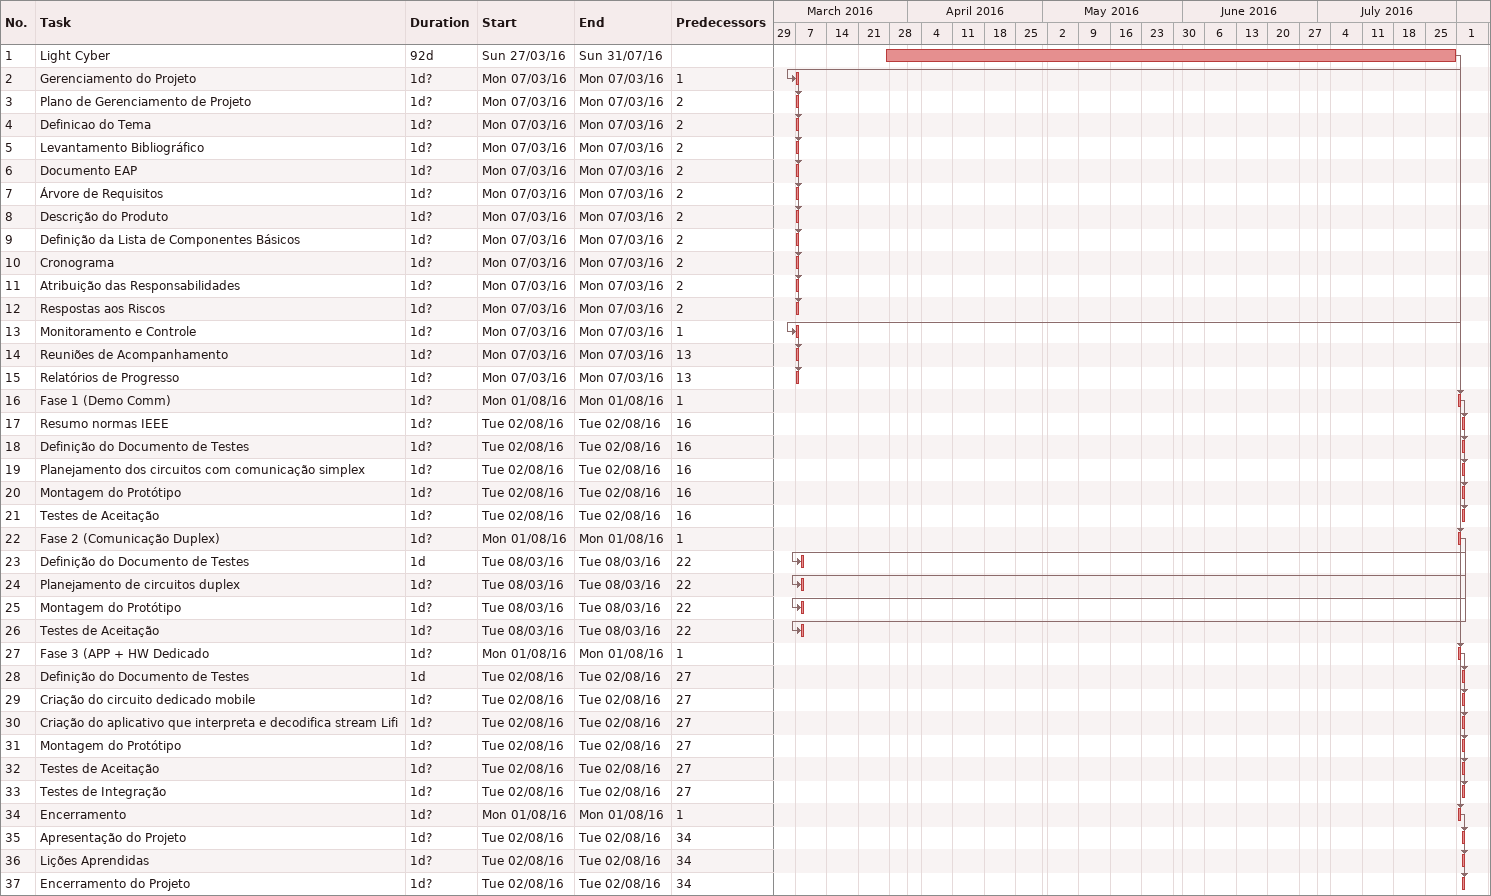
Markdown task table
| ID | Task | Duration | Start | Finish | Predecessors |
|---|---|---|---|---|---|
| 1 | Light Cyber | 92d | 2016-03-27 | 2016-07-31 |  |
| 2 | Gerenciamento do Projeto | 1d? | 2016-03-07 | 2016-03-07 | 1 |
| 3 | Plano de Gerenciamento de Projeto | 1d? | 2016-03-07 | 2016-03-07 | 2 |
| 4 | Definicao do Tema | 1d? | 2016-03-07 | 2016-03-07 | 2 |
| 5 | Levantamento Bibliográfico | 1d? | 2016-03-07 | 2016-03-07 | 2 |
| 6 | Documento EAP | 1d? | 2016-03-07 | 2016-03-07 | 2 |
| 7 | Árvore de Requisitos | 1d? | 2016-03-07 | 2016-03-07 | 2 |
| 8 | Descrição do Produto | 1d? | 2016-03-07 | 2016-03-07 | 2 |
| 9 | Definição da Lista de Componentes Básicos | 1d? | 2016-03-07 | 2016-03-07 | 2 |
| 10 | Cronograma | 1d? | 2016-03-07 | 2016-03-07 | 2 |
| 11 | Atribuição das Responsabilidades | 1d? | 2016-03-07 | 2016-03-07 | 2 |
| 12 | Respostas aos Riscos | 1d? | 2016-03-07 | 2016-03-07 | 2 |
| 13 | Monitoramento e Controle | 1d? | 2016-03-07 | 2016-03-07 | 1 |
| 14 | Reuniões de Acompanhamento | 1d? | 2016-03-07 | 2016-03-07 | 13 |
| 15 | Relatórios de Progresso | 1d? | 2016-03-07 | 2016-03-07 | 13 |
| 16 | Fase 1 (Demo Comm) | 1d? | 2016-08-01 | 2016-08-01 | 1 |
| 17 | Resumo normas IEEE | 1d? | 2016-08-02 | 2016-08-02 | 16 |
| 18 | Definição do Documento de Testes | 1d? | 2016-08-02 | 2016-08-02 | 16 |
| 19 | Planejamento dos circuitos com comunicação simplex | 1d? | 2016-08-02 | 2016-08-02 | 16 |
| 20 | Montagem do Protótipo | 1d? | 2016-08-02 | 2016-08-02 | 16 |
| 21 | Testes de Aceitação | 1d? | 2016-08-02 | 2016-08-02 | 16 |
| 22 | Fase 2 (Comunicação Duplex) | 1d? | 2016-08-01 | 2016-08-01 | 1 |
| 23 | Definição do Documento de Testes | 1d | 2016-03-08 | 2016-03-08 | 22 |
| 24 | Planejamento de circuitos duplex | 1d? | 2016-03-08 | 2016-03-08 | 22 |
| 25 | Montagem do Protótipo | 1d? | 2016-03-08 | 2016-03-08 | 22 |
| 26 | Testes de Aceitação | 1d? | 2016-03-08 | 2016-03-08 | 22 |
| 27 | Fase 3 (APP + HW Dedicado | 1d? | 2016-08-01 | 2016-08-01 | 1 |
| 28 | Definição do Documento de Testes | 1d | 2016-08-02 | 2016-08-02 | 27 |
| 29 | Criação do circuito dedicado mobile | 1d? | 2016-08-02 | 2016-08-02 | 27 |
| 30 | Criação do aplicativo que interpreta e decodifica stream Lifi | 1d? | 2016-08-02 | 2016-08-02 | 27 |
| 31 | Montagem do Protótipo | 1d? | 2016-08-02 | 2016-08-02 | 27 |
| 32 | Testes de Aceitação | 1d? | 2016-08-02 | 2016-08-02 | 27 |
| 33 | Testes de Integração | 1d? | 2016-08-02 | 2016-08-02 | 27 |
| 34 | Encerramento | 1d? | 2016-08-01 | 2016-08-01 | 1 |
| 35 | Apresentação do Projeto | 1d? | 2016-08-02 | 2016-08-02 | 34 |
| 36 | Lições Aprendidas | 1d? | 2016-08-02 | 2016-08-02 | 34 |
| 37 | Encerramento do Projeto | 1d? | 2016-08-02 | 2016-08-02 | 34 |
